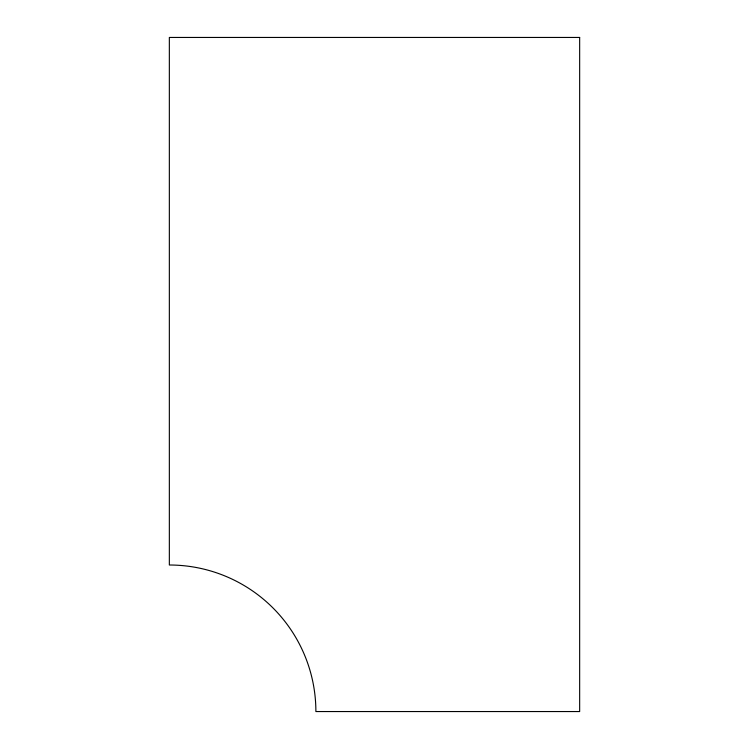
<?xml version="1.0" encoding="UTF-8"?>
<svg xmlns="http://www.w3.org/2000/svg" width="749" height="749" viewBox="0 0 749 749"><rect width="100%" height="100%" fill="white"/><g stroke="black" fill="none" stroke-linecap="round" stroke-linejoin="round"><path stroke-width="1.12" d="M579.66 37.45L169.34 37.45L169.34 565.008A146.542 146.542 0 0 1 315.881 711.55L579.66 711.55L579.66 37.45"/></g></svg>
